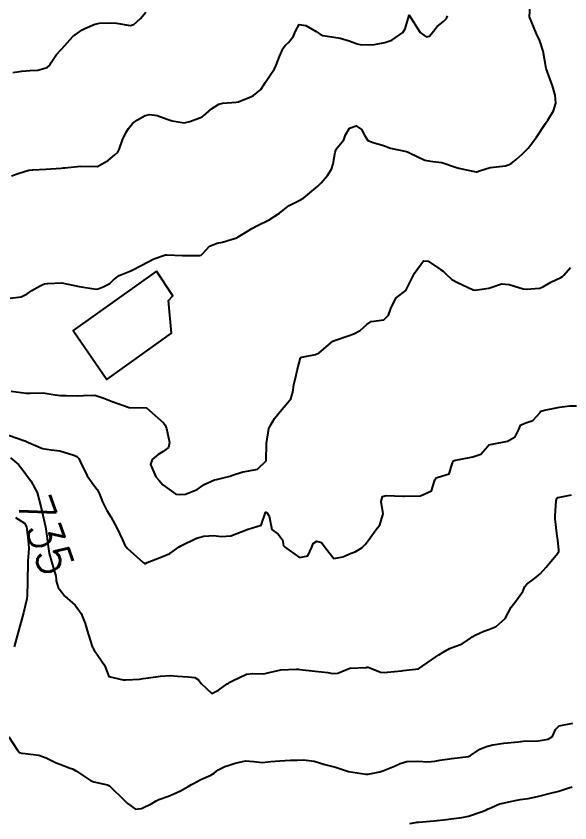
# Model space of a CAD drawing. Header units: metres. Extents: x 298520 to 308411, y 7433745 to 7450750.
# Drawn here: x 299027.9 to 299092.3, y 7449968.8 to 7450062.6 of the extents above; entities that cross this region are included whole.
import ezdxf
from ezdxf.enums import TextEntityAlignment as Align

# ---------------------------------------------------------------- set-up
doc = ezdxf.new("R2010")
doc.units = ezdxf.units.M
doc.header["$LTSCALE"] = 10
for name, color, linetype in [('Cotas', 45, 'Continuous'), ('Curvas de Nivel 1m', 11, 'Continuous'), ('Curvas de Nivel 5m', 15, 'Continuous'), ('Edificações', 30, 'Continuous')]:
    doc.layers.add(name, color=color, linetype=linetype)
doc.styles.add('Style-STANDARD', font='STANDARD.shx')

msp = doc.modelspace()

# ---------------------------------------------------------------- linework, layer by layer
at = {"layer": 'Curvas de Nivel 1m', "flags": 128}
for points, elevation in [([(299027.232, 7450029.845), (299028.509, 7450029.982), (299029.239, 7450030.315), (299029.778, 7450030.711), (299030.638, 7450031.236), (299031.058, 7450031.429), (299031.255, 7450031.483), (299031.581, 7450031.55), (299033.257, 7450031.627), (299035.253, 7450031.18), (299037.249, 7450030.888), (299037.467, 7450030.93), (299038.051, 7450031.142), (299038.847, 7450031.544), (299039.261, 7450031.94), (299039.918, 7450032.472), (299041.272, 7450033.01), (299041.489, 7450033.107), (299043.283, 7450034.064), (299043.961, 7450034.398), (299045.291, 7450034.867), (299045.467, 7450034.882), (299047.291, 7450034.803), (299049.08, 7450034.803), (299049.291, 7450034.79), (299049.465, 7450034.834), (299049.652, 7450035.006), (299050.417, 7450035.888), (299051.312, 7450036.242), (299051.938, 7450036.356), (299053.32, 7450036.754), (299053.468, 7450036.811), (299053.761, 7450036.956), (299054.728, 7450037.547), (299055.333, 7450037.915), (299056.003, 7450038.267), (299057.343, 7450038.92), (299058.549, 7450039.708), (299059.365, 7450040.371), (299059.668, 7450040.587), (299060.214, 7450040.882), (299060.986, 7450041.265), (299061.379, 7450041.506), (299063.008, 7450042.846), (299063.397, 7450043.222), (299064.151, 7450044.087), (299064.608, 7450044.828), (299064.812, 7450045.437), (299065.022, 7450046.824), (299065.128, 7450047.141), (299065.45, 7450047.538), (299066.017, 7450048.255), (299066.23, 7450048.812), (299066.673, 7450049.606), (299067.474, 7450049.873), (299068.104, 7450049.425), (299068.434, 7450048.785), (299068.838, 7450048.16), (299069.455, 7450047.944), (299070.647, 7450047.562), (299071.448, 7450047.279), (299073.308, 7450046.868), (299073.444, 7450046.839), (299073.53, 7450046.815), (299073.685, 7450046.726), (299075.431, 7450045.89), (299076.39, 7450045.729), (299077.427, 7450045.595), (299079.004, 7450045.071), (299079.417, 7450044.937), (299080.823, 7450044.636), (299081.412, 7450044.536), (299081.507, 7450044.534), (299081.801, 7450044.626), (299083.03, 7450045.003), (299083.419, 7450045.043), (299084.814, 7450045.197), (299085.426, 7450045.448), (299086.073, 7450045.934), (299086.746, 7450046.567), (299087.102, 7450046.908), (299087.45, 7450047.259), (299088.426, 7450048.546), (299089.479, 7450050.146), (299089.636, 7450050.374), (299089.745, 7450050.527), (299090.392, 7450051.628), (299090.68, 7450052.518), (299090.611, 7450053.43), (299090.296, 7450054.522), (299089.553, 7450056.53), (299089.222, 7450058.535), (299088.817, 7450059.764), (299088.447, 7450060.547), (299087.633, 7450062.56), (299087.748, 7450064.559)], 732), ([(299027.401, 7450044.072), (299028.3, 7450044.365), (299029.407, 7450044.706), (299029.884, 7450044.769), (299031.409, 7450044.828), (299033.167, 7450044.96), (299033.411, 7450044.978), (299033.617, 7450044.992), (299035.413, 7450045.18), (299037.413, 7450045.15), (299038.684, 7450045.877), (299039.433, 7450046.483), (299039.748, 7450046.817), (299039.914, 7450047.125), (299040.32, 7450048.255), (299040.739, 7450049.117), (299041.015, 7450049.569), (299041.478, 7450050.12), (299042.037, 7450050.549), (299042.959, 7450051.088), (299043.494, 7450051.192), (299044.325, 7450051.072), (299045.487, 7450050.655), (299046.075, 7450050.46), (299047.481, 7450050.227), (299048.149, 7450050.357), (299049.481, 7450050.865), (299049.569, 7450050.922), (299049.668, 7450051.008), (299050.66, 7450051.834), (299051.504, 7450052.378), (299051.971, 7450052.518), (299053.508, 7450052.627), (299053.791, 7450052.675), (299054.538, 7450052.95), (299055.215, 7450053.244), (299055.518, 7450053.402), (299056.37, 7450054.086), (299056.942, 7450054.926), (299057.154, 7450055.308), (299057.547, 7450055.875), (299057.966, 7450056.497), (299058.169, 7450056.904), (299058.556, 7450057.917), (299058.998, 7450058.896), (299059.249, 7450059.23), (299059.59, 7450059.568), (299060.18, 7450060.301), (299060.414, 7450060.882), (299060.849, 7450061.643), (299061.613, 7450061.53), (299062.806, 7450060.852), (299063.273, 7450060.519), (299063.598, 7450060.381), (299064.147, 7450060.285), (299065.595, 7450060.062), (299066.669, 7450059.733), (299067.589, 7450059.405), (299068.101, 7450059.305), (299069.588, 7450059.324), (299070.802, 7450059.547), (299071.594, 7450059.848), (299072.878, 7450060.731), (299073.173, 7450061.163), (299073.633, 7450062.72), (299074.908, 7450060.707), (299075.598, 7450060.209), (299076.003, 7450060.292), (299076.293, 7450060.693), (299076.886, 7450061.415), (299077.623, 7450062.019), (299077.964, 7450062.338), (299078.098, 7450062.673)], 731), ([(299027.346, 7450019.022), (299029.098, 7450018.786), (299029.571, 7450018.773), (299031.099, 7450018.817), (299032.472, 7450018.585), (299033.096, 7450018.522), (299033.763, 7450018.527), (299035.096, 7450018.464), (299035.778, 7450018.492), (299037.097, 7450018.559), (299038.143, 7450018.194), (299039.09, 7450017.828), (299041.083, 7450017.11), (299043.083, 7450017.08), (299045.065, 7450015.311), (299045.263, 7450015.058), (299045.432, 7450014.682), (299045.78, 7450013.053), (299045.633, 7450012.448), (299045.022, 7450011.994), (299044.432, 7450011.652), (299043.76, 7450011.073), (299043.576, 7450010.503), (299044.191, 7450009.068), (299044.55, 7450008.638), (299044.974, 7450008.138), (299046.521, 7450007.044), (299046.963, 7450007.006), (299047.638, 7450007.03), (299048.969, 7450007.58), (299049.808, 7450008.168), (299050.98, 7450008.688), (299051.218, 7450008.75), (299052.162, 7450008.978), (299052.817, 7450009.14), (299052.986, 7450009.187), (299054.305, 7450009.638), (299054.995, 7450009.76), (299055.985, 7450009.944), (299057.013, 7450010.92), (299057.033, 7450012.92), (299057.316, 7450014.659), (299057.413, 7450014.915), (299057.98, 7450015.815), (299058.814, 7450016.894), (299059.086, 7450017.187), (299059.862, 7450018.115), (299060.103, 7450018.88), (299060.232, 7450019.763), (299060.485, 7450020.876), (299060.617, 7450021.397), (299060.996, 7450022.872), (299061.075, 7450022.95), (299061.154, 7450022.973), (299062.754, 7450023.257), (299063.159, 7450023.465), (299064.761, 7450024.826), (299065.05, 7450024.947), (299065.175, 7450024.99), (299066.532, 7450025.458), (299067.186, 7450025.67), (299067.931, 7450026.049), (299068.689, 7450026.778), (299069.206, 7450027.101), (299070.667, 7450027.297), (299071.214, 7450027.831), (299071.454, 7450028.514), (299071.543, 7450028.747), (299072.128, 7450029.853), (299073.253, 7450030.73), (299074.231, 7450032.716), (299075.288, 7450034.182), (299075.842, 7450034.14), (299077.278, 7450033.157), (299077.563, 7450032.963), (299077.871, 7450032.671), (299078.592, 7450031.986), (299079.258, 7450031.658), (299081.081, 7450030.796), (299081.245, 7450030.768), (299082.881, 7450030.981), (299083.25, 7450031.106), (299084.356, 7450031.494), (299085.256, 7450031.435), (299086.886, 7450030.926), (299087.247, 7450030.854), (299088.801, 7450030.993), (299089.252, 7450031.169), (299090.098, 7450031.69), (299091.269, 7450032.225), (299091.446, 7450032.332), (299091.614, 7450032.507), (299092.381, 7450033.4)], 733), ([(299027.042, 7450013.892), (299028.952, 7450013.251), (299029.012, 7450013.23), (299029.033, 7450013.219), (299029.113, 7450013.169), (299031.024, 7450012.347), (299031.997, 7450012.19), (299033.021, 7450012.055), (299034.639, 7450011.562), (299035.015, 7450011.413), (299035.236, 7450011.178), (299035.434, 7450010.751), (299036.215, 7450009.168), (299036.976, 7450008.065), (299037.378, 7450007.565), (299037.595, 7450007.151), (299037.964, 7450006.156), (299038.468, 7450005.137), (299038.932, 7450004.38), (299039.664, 7450003.122), (299040.298, 7450001.717), (299040.574, 7450001.113), (299040.889, 7450000.703), (299042.719, 7449999.092), (299042.871, 7449998.988), (299042.974, 7449998.986), (299043.191, 7449999.085), (299044.88, 7449999.753), (299045.791, 7450000.143), (299046.892, 7450000.9), (299047.098, 7450001.037), (299048.902, 7450001.917), (299049.762, 7450002.144), (299050.905, 7450002.21), (299051.76, 7450002.126), (299052.905, 7450002.175), (299054.808, 7450002.942), (299054.882, 7450002.971), (299054.913, 7450002.973), (299056.411, 7450003.435), (299056.915, 7450004.92), (299056.923, 7450004.941), (299056.943, 7450004.946), (299056.973, 7450004.949), (299057.072, 7450004.918), (299057.361, 7450004.49), (299057.645, 7450002.909), (299058.41, 7450002.4), (299058.901, 7450001.728), (299059.039, 7450001.043), (299059.129, 7450000.896), (299060.875, 7449999.673), (299061.863, 7449999.876), (299062.306, 7450000.856), (299062.453, 7450001.299), (299062.9, 7450001.557), (299063.454, 7450001.397), (299063.856, 7450000.836), (299064.874, 7449999.565), (299065.927, 7449999.76), (299066.884, 7450000.179), (299067.367, 7450000.314), (299068.125, 7450000.788), (299068.508, 7450001.173), (299068.902, 7450001.686), (299069.687, 7450002.768), (299070.206, 7450003.479), (299070.608, 7450004.755), (299070.373, 7450006.174), (299070.539, 7450006.756), (299070.964, 7450006.884), (299072.897, 7450006.797), (299072.964, 7450006.797), (299073.041, 7450006.806), (299074.964, 7450006.842), (299076.239, 7450007.418), (299076.605, 7450008.684), (299076.753, 7450008.916), (299076.988, 7450009.017), (299078.26, 7450009.401), (299078.651, 7450010.664), (299078.785, 7450010.892), (299079.016, 7450010.978), (299079.431, 7450011.068), (299081.02, 7450011.381), (299081.946, 7450011.698), (299082.754, 7450012.613), (299082.869, 7450012.777), (299083.035, 7450012.823), (299083.273, 7450012.844), (299085.039, 7450013.216), (299085.934, 7450013.682), (299086.386, 7450014.567), (299086.561, 7450015.065), (299087.064, 7450015.3), (299088.003, 7450015.617), (299088.862, 7450016.542), (299088.948, 7450016.678), (299089.085, 7450016.741), (299089.352, 7450016.802), (299091.089, 7450017.132), (299092.299, 7450017.29), (299093.091, 7450017.3)], 734), ([(299027.857, 7450004.338), (299028.919, 7450003.651), (299029.141, 7450003.248), (299029.202, 7450002.955), (299029.391, 7450001.245), (299029.41, 7450000.722), (299029.317, 7449999.246), (299029.294, 7449998.818), (299029.264, 7449997.246), (299029.254, 7449996.831), (299029.221, 7449995.246), (299029.185, 7449994.879), (299028.793, 7449993.25), (299028.27, 7449991.258), (299028.054, 7449990.549), (299027.717, 7449989.266)], 736), ([(299027.092, 7449978.807), (299028.09, 7449977.258), (299028.348, 7449977.001), (299028.599, 7449976.898), (299028.987, 7449976.858), (299030.597, 7449976.681), (299031.433, 7449976.383), (299032.589, 7449975.801), (299033.009, 7449975.625), (299034.239, 7449975.185), (299034.496, 7449975.095), (299034.582, 7449975.05), (299034.953, 7449974.803), (299036.569, 7449973.722), (299036.977, 7449973.564), (299038.564, 7449973.244), (299038.807, 7449973.128), (299040.538, 7449971.429), (299040.828, 7449971.107), (299041.816, 7449970.387), (299042.527, 7449970.481), (299043.726, 7449971.072), (299044.214, 7449971.389), (299044.54, 7449971.523), (299045.668, 7449971.927), (299046.552, 7449972.309), (299047.058, 7449972.533), (299047.945, 7449973.026), (299048.329, 7449973.259), (299048.567, 7449973.396), (299049.416, 7449973.852), (299050.577, 7449974.36), (299050.97, 7449974.595), (299051.441, 7449974.981), (299052.199, 7449975.361), (299052.588, 7449975.481), (299053.39, 7449975.757), (299054.594, 7449976.031), (299055.58, 7449975.943), (299056.592, 7449975.843), (299057.566, 7449975.937), (299058.594, 7449976.043), (299059.815, 7449976.101), (299060.595, 7449976.111), (299061.328, 7449976.13), (299062.594, 7449975.975), (299063.813, 7449975.616), (299064.589, 7449975.414), (299065.069, 7449975.304), (299066.583, 7449974.8), (299068.578, 7449974.485), (299068.867, 7449974.488), (299070.202, 7449974.756), (299070.584, 7449974.867), (299071.919, 7449975.408), (299072.593, 7449975.698), (299073.354, 7449975.964), (299074.596, 7449976.002), (299075.802, 7449975.899), (299076.596, 7449975.987), (299077.173, 7449976.098), (299078.599, 7449976.295), (299080.512, 7449976.541), (299080.602, 7449976.559), (299080.768, 7449976.628), (299081.855, 7449977.377), (299082.619, 7449977.695), (299083.34, 7449977.885), (299084.625, 7449978.073), (299086.289, 7449978.235), (299086.62, 7449978.282), (299086.881, 7449978.297), (299088.621, 7449978.332), (299089.791, 7449978.528), (299090.293, 7449978.858), (299090.64, 7449979.663), (299091.081, 7449980.079), (299092.651, 7449980.386)], 736), ([(299073.702, 7449968.718), (299074.355, 7449968.871), (299074.515, 7449968.886), (299074.698, 7449968.891), (299076.516, 7449969.038), (299077.97, 7449969.214), (299078.519, 7449969.284), (299079.748, 7449969.421), (299080.522, 7449969.575), (299082.003, 7449970.093), (299082.53, 7449970.294), (299082.751, 7449970.388), (299083.192, 7449970.603), (299084.125, 7449971.006), (299084.538, 7449971.107), (299085.211, 7449971.251), (299086.542, 7449971.51), (299087.446, 7449971.649), (299088.546, 7449971.875), (299090.361, 7449972.332), (299090.552, 7449972.381), (299091.008, 7449972.513), (299092.189, 7449972.865), (299092.561, 7449973.005)], 737)]:
    msp.add_lwpolyline(points, dxfattribs=dict(at, elevation=elevation))
at = {"layer": 'Curvas de Nivel 5m', "flags": 128}
for points, elevation in [([(299027.545, 7450056.072), (299028.585, 7450056.222), (299029.549, 7450056.3), (299030.456, 7450056.33), (299031.554, 7450056.641), (299031.844, 7450056.931), (299032.022, 7450057.215), (299032.621, 7450058.16), (299033.583, 7450059.2), (299034.521, 7450060.263), (299035.601, 7450061.02), (299035.926, 7450061.175), (299037.083, 7450061.685), (299037.613, 7450061.817), (299038.908, 7450061.843), (299039.613, 7450061.792), (299041.191, 7450061.532), (299041.611, 7450061.64), (299042.379, 7450062.335), (299043.012, 7450063.086)], 730), ([(299027.3, 7450011.276), (299028.213, 7450010.47), (299028.995, 7450009.482), (299029.164, 7450009.248), (299029.656, 7450008.571), (299030.382, 7450007.236), (299030.893, 7450005.281), (299030.908, 7450005.23), (299030.941, 7450005.089), (299031.337, 7450003.224), (299031.558, 7450001.878), (299031.622, 7450001.219), (299031.796, 7450000.13), (299032.058, 7449999.212), (299032.566, 7449997.485), (299032.592, 7449997.204), (299032.584, 7449996.947), (299032.833, 7449996.189), (299033.62, 7449995.192), (299034.807, 7449994.111), (299035.496, 7449993.173), (299035.947, 7449992.003), (299036.185, 7449991.166), (299036.755, 7449989.417), (299036.813, 7449989.219), (299036.843, 7449989.159), (299037.03, 7449988.875), (299038.196, 7449987.138), (299038.35, 7449986.766), (299038.71, 7449985.828), (299040.373, 7449985.447), (299040.706, 7449985.458), (299042.263, 7449985.539), (299042.708, 7449985.599), (299043.31, 7449985.682), (299044.711, 7449985.862), (299045.829, 7449985.931), (299046.711, 7449985.881), (299047.949, 7449985.789), (299048.71, 7449985.727), (299049.152, 7449985.458), (299049.439, 7449985.009), (299050.686, 7449983.851), (299051.451, 7449984.223), (299052.466, 7449984.972), (299052.61, 7449985.065), (299052.704, 7449985.125), (299053.022, 7449985.281), (299054.714, 7449986.093), (299055.457, 7449986.191), (299056.715, 7449986.149), (299057.348, 7449986.282), (299058.72, 7449986.59), (299060.54, 7449986.692), (299060.721, 7449986.682), (299060.926, 7449986.663), (299062.719, 7449986.469), (299064.177, 7449986.287), (299064.717, 7449986.198), (299065.331, 7449986.2), (299066.723, 7449986.8), (299068.614, 7449986.892), (299068.725, 7449986.914), (299068.876, 7449986.929), (299069.261, 7449986.772), (299070.281, 7449986.319), (299070.718, 7449986.293), (299071.118, 7449986.347), (299072.721, 7449986.493), (299072.937, 7449986.511), (299074.723, 7449986.71), (299076.737, 7449988.113), (299077.073, 7449988.343), (299077.589, 7449988.672), (299078.333, 7449989.081), (299078.751, 7449989.225), (299079.777, 7449989.625), (299080.768, 7449990.283), (299080.969, 7449990.429), (299081.307, 7449990.625), (299082.296, 7449991.097), (299082.779, 7449991.259), (299083.729, 7449991.655), (299084.793, 7449992.59), (299085.498, 7449993.895), (299086.033, 7449994.572), (299086.835, 7449995.73), (299087.084, 7449996.314), (299087.292, 7449996.556), (299088.188, 7449997.208), (299088.855, 7449997.789), (299089.555, 7449998.53), (299090.887, 7450000.119), (299091.026, 7450000.374), (299091.036, 7450000.509), (299090.905, 7450001.711), (299090.808, 7450002.408), (299090.791, 7450002.512), (299090.588, 7450004.173), (299090.597, 7450004.515), (299090.715, 7450006.269), (299090.782, 7450006.513), (299090.964, 7450006.664), (299092.506, 7450006.956)], 735)]:
    msp.add_lwpolyline(points, dxfattribs=dict(at, elevation=elevation))
at = {"layer": 'Edificações'}
msp.add_lwpolyline([(299044.265, 7450032.971), (299034.577, 7450026.054), (299038.495, 7450020.367), (299045.998, 7450025.761), (299045.668, 7450029.549), (299046.163, 7450030.084)], close=True, dxfattribs=at)

# ---------------------------------------------------------------- texts
at = {"layer": 'Cotas', "style": 'Style-STANDARD'}
msp.add_text('735', height=4, rotation=289.09821, dxfattribs=at).set_placement((299031.361, 7450002.323, 735), align=Align.MIDDLE_CENTER)

doc.saveas('drawing.dxf')
